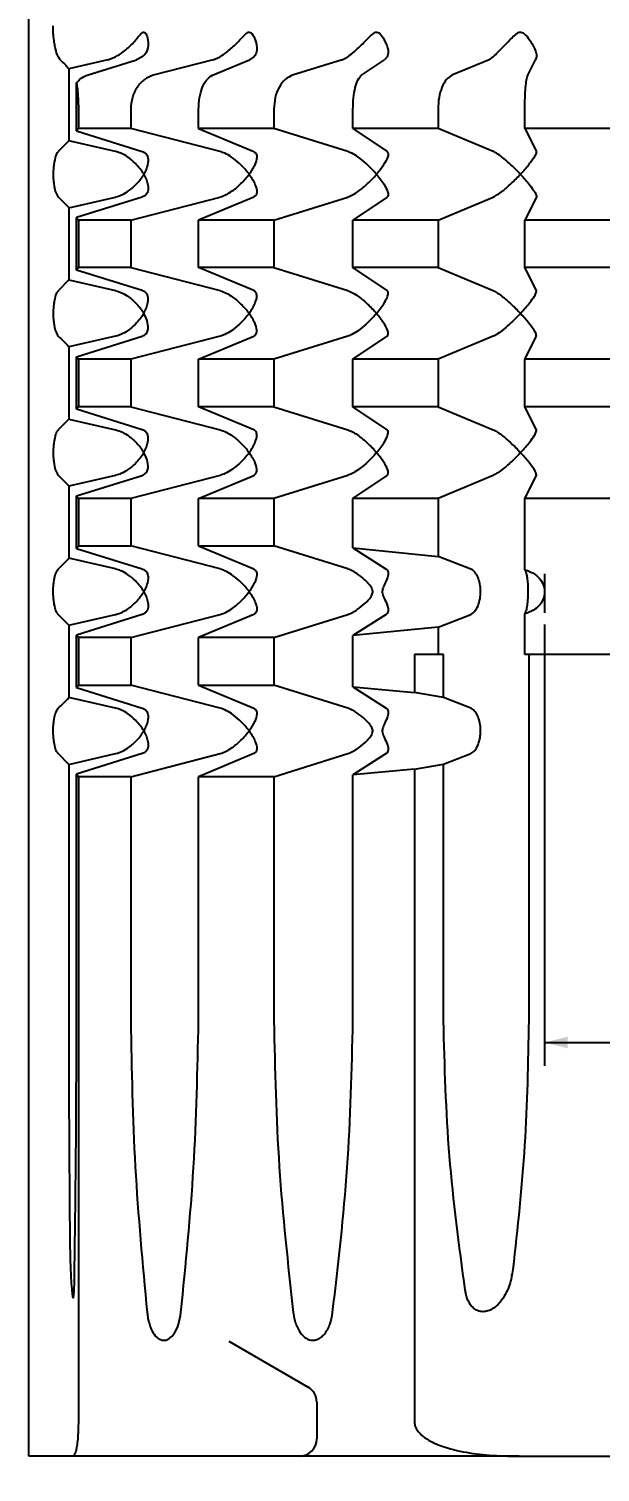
# Model space of a CAD drawing. Header units: millimetres. Extents: x 8 to 832, y 8 to 585.
# Drawn here: x 510.7 to 560, y 178.7 to 303.2 of the extents above; entities that cross this region are included whole.
import ezdxf

# ---------------------------------------------------------------- set-up
doc = ezdxf.new("R2010")
doc.units = ezdxf.units.MM
doc.layers.add('DIMENSIONS', color=2, linetype='Continuous')
doc.layers.add('OUTLINE', color=7, linetype='Continuous', lineweight=25)
doc.styles.add('SLDTEXTSTYLE0', font='TXT', dxfattribs={"width": 0.75})
doc.dimstyles.new('SLDDIMSTYLE2', dxfattribs={"dimtxt": 3.5, "dimasz": 2, "dimexe": 0, "dimexo": 0.0625, "dimgap": 0.875, "dimtad": 1, "dimrnd": 1e-09, "dimzin": 12, "dimdsep": 46, "dimtxsty": 'SLDTEXTSTYLE0', "dimsah": 1, "dimcen": 0.09, "dimadec": 0, "dimazin": 3, "dimtfac": 1, "dimtofl": 0, "dimtmove": 0, "dimatfit": 3, "dimfxl": 0, "dimfrac": 2, "dimtolj": 1, "dimtzin": 12, "dimarcsym": 0})

# ---------------------------------------------------------------- blocks, each defined once
blk = doc.blocks.new('_D_111')
at = {"layer": 'DIMENSIONS'}
for p, q in [((555.16, 251.85), (555.16, 213.8)), ((555.16, 215.8), (573.16, 215.8))]:
    blk.add_line(p, q, dxfattribs=at)
for points in [[(555.16, 215.8), (557.16, 215.3), (557.16, 216.3)], [(573.16, 215.8), (571.16, 216.3), (571.16, 215.3)]]:
    blk.add_solid(points, dxfattribs=at)
at = {"layer": 'DIMENSIONS', "insert": (561.58, 220.31), "char_height": 3.5, "attachment_point": 1, "style": 'SLDTEXTSTYLE0'}
blk.add_mtext('18', dxfattribs=at)

msp = doc.modelspace()

# ---------------------------------------------------------------- linework, layer by layer
at = {"layer": 'OUTLINE'}
for p, q in [((510.66248, 180.11771), (510.66248, 414.01687)), ((517.4826, 300.54306), (514.10543, 299.76907)), ((515.68388, 299.20449), (519.95955, 300.54306)), ((517.4826, 300.54306), (518.14488, 300.79195)), ((520.44463, 300.79195), (519.95955, 300.54306)), ((526.56867, 300.54306), (521.39914, 299.20449)), ((526.50537, 299.20449), (529.70031, 300.54306)), ((526.56867, 300.54306), (527.15516, 300.79195)), ((530.06279, 300.79195), (529.70031, 300.54306)), ((537.69111, 300.54306), (533.41544, 299.20449)), ((537.69111, 300.54306), (538.1762, 300.79195)), ((539.36599, 299.20449), (541.34058, 300.54306)), ((541.5646, 300.79195), (541.34058, 300.54306)), ((550.36382, 300.54306), (547.16888, 299.20449)), ((550.36382, 300.54306), (550.7263, 300.79195)), ((553.70369, 299.20449), (554.37161, 300.54306)), ((554.44739, 300.79195), (554.37161, 300.54306)), ((514.10543, 299.76907), (514.10543, 293.55573)), ((514.77583, 294.40502), (514.77583, 298.5385)), ((514.9357, 296.27004), (514.9357, 294.6254)), ((519.45178, 296.27004), (519.45178, 294.6254)), ((525.30183, 294.6254), (525.30183, 296.27004)), ((531.8048, 296.27004), (531.8048, 294.6254)), ((538.62217, 294.6254), (538.62217, 296.27004)), ((545.96534, 296.27004), (545.96534, 294.6254)), ((553.45208, 294.6254), (553.45208, 296.27004)), ((514.9357, 294.6254), (514.77583, 294.40502)), ((514.77583, 294.40502), (520.44463, 292.63012)), ((519.45178, 294.6254), (514.9357, 294.6254)), ((527.15516, 292.63012), (519.45178, 294.6254)), ((531.8048, 294.6254), (525.30183, 294.6254)), ((525.30183, 294.6254), (530.06279, 292.63012)), ((538.1762, 292.63012), (531.8048, 294.6254)), ((545.96534, 294.6254), (538.62217, 294.6254)), ((538.62217, 294.6254), (541.5646, 292.63012)), ((550.7263, 292.63012), (545.96534, 294.6254)), ((561.31454, 294.6254), (553.45208, 294.6254)), ((553.45208, 294.6254), (554.44739, 292.63012)), ((514.10543, 293.55573), (513.19396, 292.62401)), ((518.14488, 292.63012), (514.10543, 293.55573)), ((518.17168, 292.62401), (518.14488, 292.63012)), ((520.44463, 292.63012), (520.46405, 292.62401)), ((527.17895, 292.62401), (527.15516, 292.63012)), ((530.06279, 292.63012), (530.07723, 292.62401)), ((538.19593, 292.62401), (538.1762, 292.63012)), ((541.5646, 292.63012), (541.57343, 292.62401)), ((550.74111, 292.62401), (550.7263, 292.63012)), ((554.44739, 292.63012), (554.45024, 292.62401)), ((514.10543, 287.7797), (518.14488, 288.70531)), ((514.10543, 287.7797), (514.10543, 281.55573)), ((520.44463, 288.70531), (514.77583, 286.93041)), ((518.14488, 288.70531), (518.17168, 288.71142)), ((519.45178, 286.71003), (527.15516, 288.70531)), ((520.46405, 288.71142), (520.44463, 288.70531)), ((530.06279, 288.70531), (525.30183, 286.71003)), ((527.15516, 288.70531), (527.17895, 288.71142)), ((530.07723, 288.71142), (530.06279, 288.70531)), ((531.8048, 286.71003), (538.1762, 288.70531)), ((538.1762, 288.70531), (538.19593, 288.71142)), ((541.5646, 288.70531), (538.62217, 286.71003)), ((541.57343, 288.71142), (541.5646, 288.70531)), ((545.96534, 286.71003), (550.7263, 288.70531)), ((550.7263, 288.70531), (550.74111, 288.71142)), ((554.44739, 288.70531), (553.45208, 286.71003)), ((554.45024, 288.71142), (554.44739, 288.70531)), ((514.77583, 286.93041), (514.9357, 286.71003)), ((514.77583, 282.40502), (514.77583, 286.93041)), ((514.9357, 286.71003), (514.9357, 282.6254)), ((519.45178, 286.71003), (514.9357, 286.71003)), ((519.45178, 286.71003), (519.45178, 282.6254)), ((525.30183, 282.6254), (525.30183, 286.71003)), ((531.8048, 286.71003), (525.30183, 286.71003)), ((531.8048, 286.71003), (531.8048, 282.6254)), ((545.96534, 286.71003), (538.62217, 286.71003)), ((538.62217, 282.6254), (538.62217, 286.71003)), ((545.96534, 286.71003), (545.96534, 282.6254)), ((553.45208, 282.6254), (553.45208, 286.71003)), ((561.31454, 286.71003), (553.45208, 286.71003)), ((514.9357, 282.6254), (514.77583, 282.40502)), ((519.45178, 282.6254), (514.9357, 282.6254)), ((519.45178, 282.6254), (527.15516, 280.63012)), ((530.06279, 280.63012), (525.30183, 282.6254)), ((531.8048, 282.6254), (525.30183, 282.6254)), ((531.8048, 282.6254), (538.1762, 280.63012)), ((545.96534, 282.6254), (538.62217, 282.6254)), ((541.5646, 280.63012), (538.62217, 282.6254)), ((545.96534, 282.6254), (550.7263, 280.63012)), ((554.44739, 280.63012), (553.45208, 282.6254)), ((561.31454, 282.6254), (553.45208, 282.6254)), ((514.10543, 281.55573), (513.19396, 280.62401)), ((514.10543, 281.55573), (518.14488, 280.63012)), ((520.44463, 280.63012), (514.77583, 282.40502)), ((518.14488, 280.63012), (518.17168, 280.62401)), ((520.46405, 280.62401), (520.44463, 280.63012)), ((527.15516, 280.63012), (527.17895, 280.62401)), ((530.07723, 280.62401), (530.06279, 280.63012)), ((538.1762, 280.63012), (538.19593, 280.62401)), ((541.57343, 280.62401), (541.5646, 280.63012)), ((550.7263, 280.63012), (550.74111, 280.62401)), ((554.45024, 280.62401), (554.44739, 280.63012)), ((518.14488, 276.70531), (514.10543, 275.7797)), ((514.77583, 274.9304), (520.44463, 276.70531)), ((518.17168, 276.71142), (518.14488, 276.70531)), ((527.15516, 276.70531), (519.45178, 274.71002)), ((520.44463, 276.70531), (520.46405, 276.71142)), ((525.30183, 274.71002), (530.06279, 276.70531)), ((527.17895, 276.71142), (527.15516, 276.70531)), ((530.06279, 276.70531), (530.07723, 276.71142)), ((538.1762, 276.70531), (531.8048, 274.71002)), ((538.19593, 276.71142), (538.1762, 276.70531)), ((538.62217, 274.71002), (541.5646, 276.70531)), ((541.5646, 276.70531), (541.57343, 276.71142)), ((550.7263, 276.70531), (545.96534, 274.71002)), ((550.74111, 276.71142), (550.7263, 276.70531)), ((553.45208, 274.71002), (554.44739, 276.70531)), ((554.44739, 276.70531), (554.45024, 276.71142)), ((514.10543, 275.7797), (514.10543, 269.55573)), ((514.77583, 274.9304), (514.9357, 274.71002)), ((514.77583, 270.40503), (514.77583, 274.9304)), ((519.45178, 274.71002), (514.9357, 274.71002)), ((514.9357, 274.71002), (514.9357, 270.62541)), ((519.45178, 274.71002), (519.45178, 270.62541)), ((525.30183, 270.62541), (525.30183, 274.71002)), ((531.8048, 274.71002), (525.30183, 274.71002)), ((531.8048, 274.71002), (531.8048, 270.62541)), ((545.96534, 274.71002), (538.62217, 274.71002)), ((538.62217, 270.62541), (538.62217, 274.71002)), ((545.96534, 274.71002), (545.96534, 270.62541)), ((553.45208, 270.62541), (553.45208, 274.71002)), ((561.40175, 274.71002), (553.45208, 274.71002)), ((514.9357, 270.62541), (514.77583, 270.40503)), ((520.44463, 268.63012), (514.77583, 270.40503)), ((519.45178, 270.62541), (514.9357, 270.62541)), ((519.45178, 270.62541), (527.15516, 268.63012)), ((531.8048, 270.62541), (525.30183, 270.62541)), ((530.06279, 268.63012), (525.30183, 270.62541)), ((531.8048, 270.62541), (538.1762, 268.63012)), ((541.5646, 268.63012), (538.62217, 270.62541)), ((545.96534, 270.62541), (538.62217, 270.62541)), ((545.96534, 270.62541), (550.7263, 268.63012)), ((561.60023, 270.62541), (553.45208, 270.62541)), ((554.44739, 268.63012), (553.45208, 270.62541)), ((514.10543, 269.55573), (513.19396, 268.62401)), ((514.10543, 269.55573), (518.14488, 268.63012)), ((518.14488, 268.63012), (518.17168, 268.62401)), ((520.46405, 268.62401), (520.44463, 268.63012)), ((527.15516, 268.63012), (527.17895, 268.62401)), ((530.07723, 268.62401), (530.06279, 268.63012)), ((538.1762, 268.63012), (538.19593, 268.62401)), ((541.57343, 268.62401), (541.5646, 268.63012)), ((550.7263, 268.63012), (550.74111, 268.62401)), ((554.45024, 268.62401), (554.44739, 268.63012)), ((518.14488, 264.70531), (514.10543, 263.7797)), ((514.77583, 262.93041), (520.44463, 264.70531)), ((518.17168, 264.71142), (518.14488, 264.70531)), ((527.15516, 264.70531), (519.45178, 262.71002)), ((520.44463, 264.70531), (520.46405, 264.71142)), ((525.30183, 262.71002), (530.06279, 264.70531)), ((527.17895, 264.71142), (527.15516, 264.70531)), ((530.06279, 264.70531), (530.07723, 264.71142)), ((538.1762, 264.70531), (531.8048, 262.71002)), ((538.19593, 264.71142), (538.1762, 264.70531)), ((538.62217, 262.71002), (541.5646, 264.70531)), ((541.5646, 264.70531), (541.57343, 264.71142)), ((550.7263, 264.70531), (545.96534, 262.71002)), ((550.74111, 264.71142), (550.7263, 264.70531)), ((553.45208, 262.71002), (554.44739, 264.70531)), ((554.44739, 264.70531), (554.45024, 264.71142)), ((514.10543, 263.7797), (514.10543, 257.55573)), ((514.77583, 262.93041), (514.9357, 262.71002)), ((514.77583, 258.40502), (514.77583, 262.93041)), ((519.45178, 262.71002), (514.9357, 262.71002)), ((514.9357, 262.71002), (514.9357, 258.6254)), ((519.45178, 262.71002), (519.45178, 258.6254)), ((531.8048, 262.71002), (525.30183, 262.71002)), ((525.30183, 258.6254), (525.30183, 262.71002)), ((531.8048, 262.71002), (531.8048, 258.6254)), ((545.96534, 262.71002), (538.62217, 262.71002)), ((538.62217, 258.45461), (538.62217, 262.71002)), ((545.96534, 262.71002), (545.96534, 257.71789)), ((553.45208, 256.57077), (553.45208, 262.71002)), ((562.27014, 262.71002), (553.45208, 262.71002)), ((514.77583, 258.40502), (514.9357, 258.6254)), ((514.77583, 258.40502), (520.44463, 256.63012)), ((514.9357, 258.6254), (519.45178, 258.6254)), ((527.15516, 256.63012), (519.45178, 258.6254)), ((525.30183, 258.6254), (531.8048, 258.6254)), ((525.30183, 258.6254), (530.06279, 256.63012)), ((538.1762, 256.63012), (531.8048, 258.6254)), ((538.62217, 258.45461), (541.48585, 256.62401)), ((538.62217, 258.45461), (545.96534, 257.71789)), ((548.78345, 256.62401), (545.96534, 257.71789)), ((518.14488, 256.63012), (514.10543, 257.55573)), ((518.17168, 256.62401), (518.14488, 256.63012)), ((520.44463, 256.63012), (520.46405, 256.62401)), ((527.17895, 256.62401), (527.15516, 256.63012)), ((530.06279, 256.63012), (530.07723, 256.62401)), ((538.19593, 256.62401), (538.1762, 256.63012)), ((541.48585, 256.62401), (541.5646, 256.55674)), ((555.16249, 256.20773), (555.16249, 252.85087)), ((514.10543, 251.7797), (513.19396, 252.71142)), ((514.10543, 251.7797), (518.14488, 252.70531)), ((520.44463, 252.70531), (514.77583, 250.9304)), ((518.14488, 252.70531), (518.17168, 252.71142)), ((519.45178, 250.71002), (527.15516, 252.70531)), ((520.46405, 252.71142), (520.44463, 252.70531)), ((530.06279, 252.70531), (525.30183, 250.71002)), ((527.15516, 252.70531), (527.17895, 252.71142)), ((530.07723, 252.71142), (530.06279, 252.70531)), ((531.8048, 250.71002), (538.1762, 252.70531)), ((538.1762, 252.70531), (538.19593, 252.71142)), ((541.48585, 252.71142), (538.62217, 250.88082)), ((541.5646, 252.77869), (541.48585, 252.71142)), ((545.96534, 251.61754), (548.78345, 252.71142)), ((553.45208, 249.26772), (553.45208, 252.76466)), ((514.10543, 251.7797), (514.10543, 245.55573)), ((545.96534, 251.61754), (538.62217, 250.88082)), ((545.96534, 251.61754), (545.96534, 249.26772)), ((514.9357, 250.71002), (514.77583, 250.9304)), ((514.77583, 246.40503), (514.77583, 250.9304)), ((519.45178, 250.71002), (514.9357, 250.71002)), ((514.9357, 250.71002), (514.9357, 246.62541)), ((519.45178, 250.71002), (519.45178, 246.62541)), ((531.8048, 250.71002), (525.30183, 250.71002)), ((525.30183, 246.62541), (525.30183, 250.71002)), ((531.8048, 250.71002), (531.8048, 246.62541)), ((538.62217, 246.45461), (538.62217, 250.88082)), ((545.96534, 249.26772), (543.92249, 249.26772)), ((543.92249, 249.26772), (543.92249, 245.96961)), ((546.43704, 249.26772), (545.96534, 249.26772)), ((546.43704, 245.53708), (546.43704, 249.26772)), ((592.87289, 249.26772), (553.45208, 249.26772)), ((553.79363, 249.26772), (553.79363, 217.66767)), ((514.77583, 246.40503), (514.9357, 246.62541)), ((514.9357, 246.62541), (519.45178, 246.62541)), ((527.15516, 244.63012), (519.45178, 246.62541)), ((525.30183, 246.62541), (531.8048, 246.62541)), ((525.30183, 246.62541), (530.06279, 244.63012)), ((538.1762, 244.63012), (531.8048, 246.62541)), ((538.62217, 246.45461), (543.92249, 245.96961)), ((538.62217, 246.45461), (541.48585, 244.62401)), ((518.14488, 244.63012), (514.10543, 245.55573)), ((514.77583, 246.40503), (520.44463, 244.63012)), ((546.43704, 245.53708), (543.92249, 245.96961)), ((548.78345, 244.62401), (546.43704, 245.53708)), ((518.17168, 244.62401), (518.14488, 244.63012)), ((520.44463, 244.63012), (520.46405, 244.62401)), ((527.17895, 244.62401), (527.15516, 244.63012)), ((530.06279, 244.63012), (530.07723, 244.62401)), ((538.19593, 244.62401), (538.1762, 244.63012)), ((541.48585, 244.62401), (541.5646, 244.55674)), ((514.10543, 239.7797), (513.19396, 240.71142)), ((514.10543, 239.7797), (518.14488, 240.70531)), ((520.44463, 240.70531), (514.77583, 238.9304)), ((518.14488, 240.70531), (518.17168, 240.71142)), ((519.45178, 238.71002), (527.15516, 240.70531)), ((520.46405, 240.71142), (520.44463, 240.70531)), ((530.06279, 240.70531), (525.30183, 238.71002)), ((527.15516, 240.70531), (527.17895, 240.71142)), ((530.07723, 240.71142), (530.06279, 240.70531)), ((531.8048, 238.71002), (538.1762, 240.70531)), ((538.1762, 240.70531), (538.19593, 240.71142)), ((541.48585, 240.71142), (538.62217, 238.88082)), ((541.5646, 240.77869), (541.48585, 240.71142)), ((546.43704, 239.79834), (548.78345, 240.71142)), ((514.10543, 239.7797), (514.10543, 217.66767)), ((543.92249, 239.36582), (538.62217, 238.88082)), ((543.92249, 239.36582), (546.43704, 239.79834)), ((543.92249, 239.36582), (543.92249, 183.11771)), ((546.43704, 217.66767), (546.43704, 239.79834)), ((514.77583, 217.66767), (514.77583, 238.9304)), ((514.9357, 238.71002), (514.77583, 238.9304)), ((514.9357, 238.71002), (514.9357, 183.11771)), ((519.45178, 238.71002), (514.9357, 238.71002)), ((519.45178, 238.71002), (519.45178, 217.66767)), ((525.30183, 217.66767), (525.30183, 238.71002)), ((531.8048, 238.71002), (525.30183, 238.71002)), ((531.8048, 238.71002), (531.8048, 217.66767)), ((538.62217, 217.66767), (538.62217, 238.88082)), ((552.32499, 195.67913), (552.34647, 195.78291)), ((527.91249, 190.03692), (534.74749, 186.09073)), ((527.91249, 190.03692), (534.74749, 186.09073)), ((535.49749, 184.79169), (535.49749, 181.61771)), ((535.49749, 184.79169), (535.49749, 181.61771)), ((514.45881, 180.11771), (510.66248, 180.11771)), ((552.96403, 180.11771), (514.45881, 180.11771)), ((552.96403, 180.11771), (593.36094, 180.11771))]:
    msp.add_line(p, q, dxfattribs=at)
for centre, start, end in [((533.99749, 184.79169), 0, 60), ((533.99749, 184.79169), 0, 60), ((533.99749, 181.61771), 270, 0), ((533.99749, 181.61771), 270, 0)]:
    msp.add_arc(centre, 1.5, start, end, dxfattribs=at)
for points, knots in [([(513.36994, 300.54306), (513.30088, 300.63362), (513.16164, 300.81621), (512.99606, 301.32622), (512.87295, 301.91813), (512.8067, 302.3727), (512.76591, 302.86369), (512.75054, 303.19866), (512.74925, 303.41378), (512.74886, 303.4775)], [0, 0, 0, 0, 0.295889924, 0.596584577, 0.725257495, 0.864863542, 0.920308118, 0.97639563, 1, 1, 1, 1]), ([(518.14488, 300.79195), (518.37011, 300.92894), (518.88819, 301.24405), (519.62705, 301.92534), (520.10597, 302.51654), (520.39143, 302.83448), (520.50032, 302.91958), (520.58762, 302.93941), (520.67336, 302.90328), (520.83124, 302.69467), (520.9863, 302.12433), (520.95776, 301.44187), (520.68314, 300.98185), (520.48607, 300.82494), (520.44463, 300.79195)], [0, 0, 0, 0, 0.116475441, 0.267926768, 0.424164217, 0.459236889, 0.484475379, 0.502441774, 0.5204169, 0.551638815, 0.66751843, 0.852418786, 0.968970019, 1, 1, 1, 1]), ([(527.15516, 300.79195), (527.36058, 300.92893), (527.8331, 301.24403), (528.58392, 301.92529), (529.10661, 302.5165), (529.44163, 302.83445), (529.57358, 302.91957), (529.68272, 302.93941), (529.7934, 302.90329), (530.00755, 302.69472), (530.26524, 302.12442), (530.3854, 301.44195), (530.23749, 300.98189), (530.09314, 300.82495), (530.06279, 300.79195)], [0, 0, 0, 0, 0.1164699106, 0.267919282, 0.4241535807, 0.4592297984, 0.4844721893, 0.5024386845, 0.5204142947, 0.5516326307, 0.6674934751, 0.8524033817, 0.9689579554, 1, 1, 1, 1]), ([(538.1762, 300.79195), (538.35281, 300.92891), (538.75911, 301.24399), (539.48905, 301.92522), (540.03266, 302.51641), (540.40259, 302.8344), (540.55184, 302.91955), (540.67808, 302.93942), (540.80884, 302.90331), (541.06988, 302.69482), (541.41892, 302.12456), (541.68256, 301.44211), (541.66785, 300.98195), (541.58255, 300.82498), (541.5646, 300.79195)], [0, 0, 0, 0, 0.1164596924, 0.2679042801, 0.4241342353, 0.4592168671, 0.4844650027, 0.5024321522, 0.5204086319, 0.5516213285, 0.6674473592, 0.8523750139, 0.968933848, 1, 1, 1, 1]), ([(550.7263, 300.79195), (550.86639, 300.92889), (551.18869, 301.24392), (551.86579, 301.92508), (552.40657, 302.51624), (552.79523, 302.8343), (552.95528, 302.91951), (553.09311, 302.93942), (553.23824, 302.90336), (553.53468, 302.695), (553.95981, 302.12486), (554.3554, 301.4424), (554.47464, 300.98208), (554.45213, 300.82503), (554.44739, 300.79195)], [0, 0, 0, 0, 0.116438701, 0.267874717, 0.424095832, 0.459191317, 0.484451418, 0.502420033, 0.520398269, 0.55159858, 0.667357508, 0.852318247, 0.968886674, 1, 1, 1, 1]), ([(513.36994, 300.54306), (513.52771, 300.3899), (513.77304, 300.15173), (514.018, 299.86973), (514.10543, 299.76907)], [0, 0, 0, 0, 0.64308949, 1, 1, 1, 1]), ([(514.77583, 298.5385), (514.82711, 298.60003), (515.05459, 298.87298), (515.37074, 299.09535), (515.63731, 299.18825), (515.68388, 299.20449)], [0, 0, 0, 0, 0.193675522, 0.859119033, 1, 1, 1, 1]), ([(521.39914, 299.20449), (521.13285, 299.10137), (520.59992, 298.89502), (519.96929, 298.19511), (519.53537, 297.29551), (519.47968, 296.61236), (519.45178, 296.27004)], [0, 0, 0, 0, 0.250579192, 0.501478775, 0.750192978, 1, 1, 1, 1]), ([(525.30183, 296.27004), (525.31829, 296.60452), (525.3512, 297.27346), (525.6085, 298.15904), (525.99461, 298.87802), (526.33056, 299.09275), (526.50537, 299.20449)], [0, 0, 0, 0, 0.244134566, 0.488271189, 0.733727055, 1, 1, 1, 1]), ([(533.41544, 299.20449), (533.19519, 299.10137), (532.75441, 298.89502), (532.23283, 298.19511), (531.87393, 297.29551), (531.82787, 296.61236), (531.8048, 296.27004)], [0, 0, 0, 0, 0.2505788057, 0.5014785799, 0.7501931851, 1, 1, 1, 1]), ([(538.62217, 296.27004), (538.63234, 296.60452), (538.65268, 297.27346), (538.8117, 298.15904), (539.05033, 298.87802), (539.25796, 299.09275), (539.36599, 299.20449)], [0, 0, 0, 0, 0.24413427, 0.488270959, 0.733725415, 1, 1, 1, 1]), ([(547.16888, 299.20449), (547.0043, 299.10138), (546.67493, 298.89502), (546.28518, 298.1951), (546.017, 297.29551), (545.98259, 296.61236), (545.96534, 296.27004)], [0, 0, 0, 0, 0.2505792, 0.50147841, 0.750193358, 1, 1, 1, 1]), ([(553.45208, 296.27004), (553.45552, 296.60452), (553.4624, 297.27346), (553.51619, 298.15904), (553.59691, 298.87802), (553.66714, 299.09275), (553.70369, 299.20449)], [0, 0, 0, 0, 0.244134303, 0.488271377, 0.733727332, 1, 1, 1, 1]), ([(514.77583, 298.5385), (514.80085, 298.3822), (514.85473, 298.04565), (514.91052, 297.35767), (514.93355, 296.69803), (514.93515, 296.37879), (514.9357, 296.27004)], [0, 0, 0, 0, 0.31937066, 0.687705668, 0.893626218, 1, 1, 1, 1]), ([(513.19396, 292.62401), (513.13492, 292.5565), (513.01728, 292.42196), (512.88197, 291.93427), (512.80362, 291.41451), (512.77651, 291.09234), (512.76558, 290.86419), (512.76314, 290.63428), (512.76781, 290.40979), (512.78393, 290.12627), (512.8394, 289.62197), (512.97886, 289.01829), (513.1096, 288.83177), (513.19396, 288.71142)], [0, 0, 0, 0, 0.183308987, 0.36528108, 0.434605563, 0.459877777, 0.4853738, 0.503224336, 0.52107561, 0.546492596, 0.592904267, 0.737322529, 1, 1, 1, 1]), ([(520.57638, 290.66771), (520.57515, 290.66984), (520.39274, 290.98468), (519.98644, 291.5188), (519.26846, 292.12668), (518.66657, 292.47826), (518.31762, 292.58103), (518.17168, 292.62401)], [0, 0, 0, 0, 0.00266105, 0.394340787, 0.660259107, 0.857903088, 1, 1, 1, 1]), ([(520.46405, 292.62401), (520.58082, 292.56484), (520.8136, 292.44688), (520.97976, 292.0473), (520.95675, 291.57547), (520.7928, 291.08056), (520.65661, 290.80655), (520.57761, 290.66984), (520.57638, 290.66771)], [0, 0, 0, 0, 0.183050541, 0.3649117836, 0.6575049407, 0.8289161304, 0.9973412235, 1, 1, 1, 1]), ([(529.669, 290.66771), (529.66744, 290.66984), (529.43683, 290.98463), (528.96564, 291.51882), (528.21643, 292.12667), (527.62744, 292.47826), (527.31121, 292.58103), (527.17895, 292.62401)], [0, 0, 0, 0, 0.0026614568, 0.3943399695, 0.660259692, 0.8579034522, 1, 1, 1, 1]), ([(530.07723, 292.62401), (530.15796, 292.56484), (530.31891, 292.44688), (530.35304, 292.0473), (530.21361, 291.57547), (529.95251, 291.08056), (529.77048, 290.80655), (529.67055, 290.66984), (529.669, 290.66771)], [0, 0, 0, 0, 0.183050458, 0.364911423, 0.657504663, 0.828916042, 0.997341218, 1, 1, 1, 1]), ([(540.66249, 290.66771), (540.66068, 290.66984), (540.392, 290.98458), (539.87643, 291.51884), (539.12876, 292.12667), (538.57841, 292.47826), (538.30872, 292.58103), (538.19593, 292.62401)], [0, 0, 0, 0, 0.002661912, 0.394340422, 0.660258977, 0.857902734, 1, 1, 1, 1]), ([(541.57343, 292.62401), (541.61461, 292.56484), (541.69669, 292.44688), (541.59729, 292.0473), (541.34755, 291.57548), (541.0007, 291.08054), (540.78078, 290.80658), (540.6643, 290.66984), (540.66249, 290.66771)], [0, 0, 0, 0, 0.183050448, 0.364911441, 0.657505355, 0.828916197, 0.997341799, 1, 1, 1, 1]), ([(553.07638, 290.66771), (553.07439, 290.66984), (552.77951, 290.98464), (552.24195, 291.51882), (551.52853, 292.12668), (551.04087, 292.47826), (550.82951, 292.58103), (550.74111, 292.62401)], [0, 0, 0, 0, 0.002661405, 0.394339996, 0.660258142, 0.857901744, 1, 1, 1, 1]), ([(554.45024, 292.62401), (554.45005, 292.56484), (554.44969, 292.44688), (554.22109, 292.0473), (553.87197, 291.57547), (553.45448, 291.08056), (553.20639, 290.80655), (553.07837, 290.66984), (553.07638, 290.66771)], [0, 0, 0, 0, 0.183051196, 0.364912272, 0.65750504, 0.828915637, 0.997341096, 1, 1, 1, 1]), ([(518.17168, 288.71142), (518.3609, 288.77058), (518.73811, 288.88853), (519.37707, 289.28825), (520.04029, 289.8815), (520.41695, 290.3926), (520.57515, 290.66559), (520.57638, 290.66771)], [0, 0, 0, 0, 0.1832175, 0.365245223, 0.658104843, 0.997339878, 1, 1, 1, 1]), ([(520.57638, 290.66771), (520.57761, 290.66559), (520.75952, 290.35087), (520.972, 289.81659), (520.96459, 289.20876), (520.77976, 288.85717), (520.55716, 288.7544), (520.46405, 288.71142)], [0, 0, 0, 0, 0.002661345, 0.394340171, 0.66025921, 0.857902046, 1, 1, 1, 1]), ([(527.17895, 288.71142), (527.35129, 288.77058), (527.69485, 288.88852), (528.32668, 289.28825), (529.02661, 289.88147), (529.46743, 290.39264), (529.66744, 290.66559), (529.669, 290.66771)], [0, 0, 0, 0, 0.183217172, 0.365244076, 0.658105615, 0.997339472, 1, 1, 1, 1]), ([(529.669, 290.66771), (529.67055, 290.66559), (529.90064, 290.35088), (530.21167, 289.81659), (530.36087, 289.20876), (530.29918, 288.85717), (530.14268, 288.7544), (530.07723, 288.71142)], [0, 0, 0, 0, 0.00266135, 0.394340078, 0.660258714, 0.857901843, 1, 1, 1, 1]), ([(538.19593, 288.71142), (538.34386, 288.77058), (538.63875, 288.88852), (539.23584, 289.28825), (539.94186, 289.88146), (540.42765, 290.39269), (540.66068, 290.66559), (540.66249, 290.66771)], [0, 0, 0, 0, 0.1832174622, 0.3652443698, 0.6581049224, 0.9973390174, 1, 1, 1, 1]), ([(540.66249, 290.66771), (540.6643, 290.66559), (540.93251, 290.35081), (541.32849, 289.81661), (541.62778, 289.20876), (541.69194, 288.85717), (541.60838, 288.7544), (541.57343, 288.71142)], [0, 0, 0, 0, 0.0026607683, 0.3943399667, 0.6602581615, 0.8579012039, 1, 1, 1, 1]), ([(550.74111, 288.71142), (550.85816, 288.77058), (551.0915, 288.88852), (551.62776, 289.28825), (552.30897, 289.88148), (552.81864, 290.39264), (553.07439, 290.66559), (553.07638, 290.66771)], [0, 0, 0, 0, 0.183218387, 0.365245211, 0.658105472, 0.997339523, 1, 1, 1, 1]), ([(553.07638, 290.66771), (553.07837, 290.66559), (553.37316, 290.35089), (553.83656, 289.81658), (554.27293, 289.20876), (554.4601, 288.85717), (554.45314, 288.7544), (554.45024, 288.71142)], [0, 0, 0, 0, 0.002661473, 0.394339895, 0.660258386, 0.857900919, 1, 1, 1, 1]), ([(513.19396, 288.71142), (513.49559, 288.4256), (513.79965, 288.13748), (514.10301, 287.78254), (514.10543, 287.7797)], [0, 0, 0, 0, 0.992017782, 1, 1, 1, 1]), ([(513.19396, 280.62401), (513.13492, 280.5565), (513.01728, 280.42196), (512.88197, 279.93427), (512.80362, 279.41451), (512.77651, 279.09233), (512.76558, 278.86418), (512.76314, 278.63428), (512.76781, 278.40979), (512.78393, 278.12627), (512.8394, 277.62198), (512.97886, 277.01828), (513.1096, 276.83177), (513.19396, 276.71142)], [0, 0, 0, 0, 0.183309055, 0.365281117, 0.434605608, 0.459877948, 0.485373825, 0.50322453, 0.521075479, 0.546492612, 0.592904179, 0.737322525, 1, 1, 1, 1]), ([(518.17168, 280.62401), (518.36091, 280.56484), (518.73814, 280.44688), (519.37691, 280.04731), (519.90455, 279.57547), (520.31475, 279.08056), (520.4959, 278.80655), (520.57515, 278.66984), (520.57638, 278.66772)], [0, 0, 0, 0, 0.183050406, 0.36491212, 0.657505005, 0.828915937, 0.997342699, 1, 1, 1, 1]), ([(520.57638, 278.66772), (520.57761, 278.66984), (520.75955, 278.98451), (520.97199, 279.51886), (520.96459, 280.12666), (520.77976, 280.47827), (520.55716, 280.58103), (520.46405, 280.62401)], [0, 0, 0, 0, 0.0026609505, 0.3943401581, 0.6602588454, 0.8579022178, 1, 1, 1, 1]), ([(527.17895, 280.62401), (527.3513, 280.56484), (527.69489, 280.44688), (528.32652, 280.0473), (528.8833, 279.57547), (529.34811, 279.08056), (529.56725, 278.80653), (529.66744, 278.66984), (529.669, 278.66772)], [0, 0, 0, 0, 0.1830500781, 0.3649109744, 0.6575057775, 0.8289152167, 0.9973422923, 1, 1, 1, 1]), ([(529.669, 278.66772), (529.67055, 278.66984), (529.90068, 278.98451), (530.21166, 279.51886), (530.36087, 280.12667), (530.29918, 280.47827), (530.14268, 280.58103), (530.07723, 280.62401)], [0, 0, 0, 0, 0.002660955, 0.394340065, 0.66025835, 0.857902014, 1, 1, 1, 1]), ([(538.19593, 280.62401), (538.34387, 280.56484), (538.63879, 280.44688), (539.23568, 280.0473), (539.79727, 279.57546), (540.29637, 279.08058), (540.54394, 278.80651), (540.66068, 278.66984), (540.66249, 278.66772)], [0, 0, 0, 0, 0.183050361, 0.364911253, 0.657505059, 0.828915306, 0.997341839, 1, 1, 1, 1]), ([(540.66249, 278.66772), (540.6643, 278.66984), (540.93255, 278.98458), (541.32848, 279.51884), (541.62779, 280.12667), (541.69194, 280.47827), (541.60838, 280.58103), (541.57343, 280.62401)], [0, 0, 0, 0, 0.002660373, 0.394339953, 0.660257797, 0.857901375, 1, 1, 1, 1]), ([(550.74111, 280.62401), (550.85817, 280.56484), (551.09153, 280.44688), (551.62761, 280.0473), (552.16947, 279.57547), (552.68102, 279.08057), (552.94627, 278.80653), (553.07439, 278.66984), (553.07638, 278.66772)], [0, 0, 0, 0, 0.1830512709, 0.3649120656, 0.6575055594, 0.8289162017, 0.9973423442, 1, 1, 1, 1]), ([(553.07638, 278.66772), (553.07837, 278.66984), (553.3732, 278.98449), (553.83655, 279.51886), (554.27294, 280.12666), (554.46009, 280.47827), (554.45314, 280.58103), (554.45024, 280.62401)], [0, 0, 0, 0, 0.002661078, 0.394339882, 0.660258022, 0.85790109, 1, 1, 1, 1]), ([(520.57638, 278.66772), (520.57515, 278.66559), (520.39274, 278.35075), (519.98644, 277.81663), (519.26846, 277.20875), (518.66657, 276.85717), (518.31762, 276.7544), (518.17168, 276.71142)], [0, 0, 0, 0, 0.00266105, 0.394341159, 0.660259121, 0.857903094, 1, 1, 1, 1]), ([(520.46405, 276.71142), (520.58082, 276.77058), (520.81359, 276.88853), (520.97977, 277.28825), (520.95072, 277.88148), (520.73534, 278.39263), (520.57761, 278.66559), (520.57638, 278.66772)], [0, 0, 0, 0, 0.183217854, 0.36524514, 0.658105089, 0.997338796, 1, 1, 1, 1]), ([(529.669, 278.66772), (529.66744, 278.66559), (529.43683, 278.3508), (528.96564, 277.81661), (528.21643, 277.20876), (527.62744, 276.85717), (527.31121, 276.7544), (527.17895, 276.71142)], [0, 0, 0, 0, 0.0026614567, 0.3943403414, 0.6602597066, 0.8579034583, 1, 1, 1, 1]), ([(530.07723, 276.71142), (530.15796, 276.77058), (530.31891, 276.88853), (530.35302, 277.28825), (530.17763, 277.88148), (529.87005, 278.39263), (529.67055, 278.66559), (529.669, 278.66772)], [0, 0, 0, 0, 0.1832177868, 0.3652448115, 0.6581048692, 0.9973387897, 1, 1, 1, 1]), ([(540.66249, 278.66772), (540.66068, 278.66559), (540.392, 278.35085), (539.87643, 277.81659), (539.12876, 277.20876), (538.57841, 276.85717), (538.30872, 276.7544), (538.19593, 276.71142)], [0, 0, 0, 0, 0.002661912, 0.394340793, 0.660258992, 0.85790274, 1, 1, 1, 1]), ([(541.57343, 276.71142), (541.61461, 276.77058), (541.69671, 276.88853), (541.59723, 277.28825), (541.28321, 277.8815), (540.89685, 278.39258), (540.6643, 278.66559), (540.66249, 278.66772)], [0, 0, 0, 0, 0.183217755, 0.365244786, 0.658105482, 0.997339372, 1, 1, 1, 1]), ([(553.07638, 278.66772), (553.07439, 278.66559), (552.77951, 278.35079), (552.24195, 277.81661), (551.52853, 277.20875), (551.04087, 276.85717), (550.82951, 276.7544), (550.74111, 276.71142)], [0, 0, 0, 0, 0.002661405, 0.394340368, 0.660258157, 0.85790175, 1, 1, 1, 1]), ([(554.45024, 276.71142), (554.45006, 276.77058), (554.44971, 276.88853), (554.221, 277.28825), (553.782, 277.88148), (553.33397, 278.39265), (553.07837, 278.66559), (553.07638, 278.66772)], [0, 0, 0, 0, 0.183218498, 0.365245606, 0.658105146, 0.997338669, 1, 1, 1, 1]), ([(513.19396, 276.71142), (513.49559, 276.42564), (513.79965, 276.13756), (514.10301, 275.78254), (514.10543, 275.7797)], [0, 0, 0, 0, 0.992017764, 1, 1, 1, 1]), ([(513.19396, 268.62401), (513.13492, 268.5565), (513.01728, 268.42196), (512.88197, 267.93427), (512.80362, 267.41451), (512.77651, 267.09234), (512.76558, 266.86419), (512.76314, 266.63428), (512.76781, 266.40979), (512.78393, 266.12626), (512.8394, 265.62198), (512.97886, 265.01829), (513.1096, 264.83177), (513.19396, 264.71142)], [0, 0, 0, 0, 0.183308986, 0.365281131, 0.434605431, 0.459877768, 0.485373642, 0.503224344, 0.521075618, 0.546492747, 0.592904308, 0.737322502, 1, 1, 1, 1]), ([(518.17168, 268.62401), (518.36091, 268.56484), (518.73814, 268.44688), (519.37691, 268.0473), (519.90456, 267.57548), (520.31474, 267.08054), (520.49593, 266.80659), (520.57515, 266.66984), (520.57638, 266.66771)], [0, 0, 0, 0, 0.183050394, 0.364912096, 0.657504256, 0.828915946, 0.99734191, 1, 1, 1, 1]), ([(520.57638, 266.66771), (520.57761, 266.66984), (520.7595, 266.9846), (520.97201, 267.51883), (520.96458, 268.12667), (520.77976, 268.47826), (520.55716, 268.58103), (520.46405, 268.62401)], [0, 0, 0, 0, 0.002661739, 0.394340849, 0.66025947, 0.857902253, 1, 1, 1, 1]), ([(527.17895, 268.62401), (527.3513, 268.56484), (527.69489, 268.44688), (528.32652, 268.0473), (528.88331, 267.57548), (529.3481, 267.08054), (529.56728, 266.80657), (529.66744, 266.66984), (529.669, 266.66771)], [0, 0, 0, 0, 0.183050066, 0.364910951, 0.657505028, 0.828915226, 0.997341504, 1, 1, 1, 1]), ([(529.669, 266.66771), (529.67055, 266.66984), (529.90061, 266.9846), (530.21168, 267.51883), (530.36087, 268.12667), (530.29918, 268.47826), (530.14268, 268.58103), (530.07723, 268.62401)], [0, 0, 0, 0, 0.002661744, 0.394340756, 0.660258974, 0.85790205, 1, 1, 1, 1]), ([(538.19593, 268.62401), (538.34387, 268.56484), (538.63879, 268.44688), (539.23568, 268.0473), (539.79728, 267.57547), (540.29635, 267.08056), (540.54398, 266.80654), (540.66068, 266.66984), (540.66249, 266.66771)], [0, 0, 0, 0, 0.183050349, 0.36491123, 0.65750431, 0.828915315, 0.99734105, 1, 1, 1, 1]), ([(540.66249, 266.66771), (540.6643, 266.66984), (540.93247, 266.98467), (541.32851, 267.51881), (541.62778, 268.12668), (541.69194, 268.47826), (541.60838, 268.58103), (541.57343, 268.62401)], [0, 0, 0, 0, 0.002661163, 0.394340644, 0.660258422, 0.857901411, 1, 1, 1, 1]), ([(550.74111, 268.62401), (550.85817, 268.56484), (551.09153, 268.44688), (551.6276, 268.0473), (552.16948, 267.57548), (552.681, 267.08055), (552.94631, 266.80657), (553.07439, 266.66984), (553.07638, 266.66771)], [0, 0, 0, 0, 0.183051259, 0.364912042, 0.65750481, 0.828916211, 0.997341556, 1, 1, 1, 1]), ([(553.07638, 266.66771), (553.07837, 266.66984), (553.37312, 266.98458), (553.83658, 267.51884), (554.27293, 268.12667), (554.4601, 268.47826), (554.45314, 268.58103), (554.45024, 268.62401)], [0, 0, 0, 0, 0.002661867, 0.394340573, 0.660258646, 0.857901126, 1, 1, 1, 1]), ([(520.57638, 266.66771), (520.57515, 266.66559), (520.39269, 266.35084), (519.98646, 265.8166), (519.26845, 265.20876), (518.66657, 264.85717), (518.31762, 264.7544), (518.17168, 264.71142)], [0, 0, 0, 0, 0.00266026, 0.394340468, 0.660258497, 0.857903059, 1, 1, 1, 1]), ([(520.46405, 264.71142), (520.58082, 264.77058), (520.81359, 264.88852), (520.97978, 265.28826), (520.9507, 265.88145), (520.73538, 266.39271), (520.57761, 266.66559), (520.57638, 266.66771)], [0, 0, 0, 0, 0.183217869, 0.36524517, 0.65810585, 0.997339585, 1, 1, 1, 1]), ([(529.669, 266.66771), (529.66744, 266.66559), (529.43676, 266.35089), (528.96566, 265.81658), (528.21642, 265.20876), (527.62744, 264.85717), (527.31121, 264.7544), (527.17895, 264.71142)], [0, 0, 0, 0, 0.002660668, 0.39433965, 0.660259082, 0.857903423, 1, 1, 1, 1]), ([(530.07723, 264.71142), (530.15796, 264.77058), (530.31891, 264.88852), (530.35302, 265.28826), (530.17761, 265.88145), (529.87011, 266.39271), (529.67055, 266.66559), (529.669, 266.66771)], [0, 0, 0, 0, 0.183217802, 0.365244841, 0.658105631, 0.997339579, 1, 1, 1, 1]), ([(540.66249, 266.66771), (540.66068, 266.66559), (540.39192, 266.35094), (539.87646, 265.81656), (539.12876, 265.20876), (538.57841, 264.85716), (538.30872, 264.7544), (538.19593, 264.71142)], [0, 0, 0, 0, 0.002661123, 0.394340103, 0.660258368, 0.857902704, 1, 1, 1, 1]), ([(541.57343, 264.71142), (541.61461, 264.77058), (541.69671, 264.88852), (541.59723, 265.28825), (541.28318, 265.88147), (540.89692, 266.39265), (540.6643, 266.66559), (540.66249, 266.66771)], [0, 0, 0, 0, 0.18321777, 0.365244816, 0.658106244, 0.997340161, 1, 1, 1, 1]), ([(553.07638, 266.66771), (553.07439, 266.66559), (552.77942, 266.35088), (552.24198, 265.81658), (551.52853, 265.20876), (551.04087, 264.85716), (550.82951, 264.7544), (550.74111, 264.71142)], [0, 0, 0, 0, 0.002660616, 0.394339677, 0.660257532, 0.857901714, 1, 1, 1, 1]), ([(554.45024, 264.71142), (554.45006, 264.77058), (554.44971, 264.88852), (554.221, 265.28826), (553.78197, 265.88145), (553.33405, 266.39273), (553.07837, 266.66559), (553.07638, 266.66771)], [0, 0, 0, 0, 0.183218513, 0.365245636, 0.658105908, 0.997339458, 1, 1, 1, 1]), ([(513.19396, 264.71142), (513.49559, 264.42564), (513.79965, 264.13756), (514.10301, 263.78253), (514.10543, 263.7797)], [0, 0, 0, 0, 0.992017764, 1, 1, 1, 1]), ([(513.19396, 252.71142), (513.13492, 252.77893), (513.01728, 252.91347), (512.88197, 253.40116), (512.80362, 253.92092), (512.77651, 254.24309), (512.76558, 254.47124), (512.76314, 254.70115), (512.76781, 254.92564), (512.78393, 255.20916), (512.8394, 255.71345), (512.97886, 256.31714), (513.1096, 256.50366), (513.19396, 256.62401)], [0, 0, 0, 0, 0.183309004, 0.365281167, 0.434605656, 0.459877749, 0.485373924, 0.503224295, 0.521075571, 0.546492702, 0.592904268, 0.737322476, 1, 1, 1, 1]), ([(513.19396, 256.62401), (513.49549, 256.9097), (513.79949, 257.19775), (514.10295, 257.55283), (514.10543, 257.55573)], [0, 0, 0, 0, 0.991840514, 1, 1, 1, 1]), ([(520.57638, 254.66772), (520.57515, 254.66984), (520.39269, 254.98459), (519.98646, 255.51883), (519.26846, 256.12668), (518.66657, 256.47826), (518.31762, 256.58103), (518.17168, 256.62401)], [0, 0, 0, 0, 0.00266026, 0.3943404082, 0.6602590879, 0.8579030805, 1, 1, 1, 1]), ([(520.46405, 256.62401), (520.58082, 256.56484), (520.8136, 256.44688), (520.97976, 256.04731), (520.95675, 255.57546), (520.79279, 255.08058), (520.65664, 254.80651), (520.57761, 254.66984), (520.57638, 254.66772)], [0, 0, 0, 0, 0.183050767, 0.3649120523, 0.6575056315, 0.8289160924, 0.9973420116, 1, 1, 1, 1]), ([(529.669, 254.66772), (529.66744, 254.66984), (529.43676, 254.98454), (528.96566, 255.51885), (528.21642, 256.12667), (527.62744, 256.47826), (527.31121, 256.58103), (527.17895, 256.62401)], [0, 0, 0, 0, 0.002660667, 0.39433959, 0.660259673, 0.857903444, 1, 1, 1, 1]), ([(530.07723, 256.62401), (530.15796, 256.56484), (530.31891, 256.44688), (530.35304, 256.0473), (530.21362, 255.57546), (529.95249, 255.08058), (529.77051, 254.80651), (529.67055, 254.66984), (529.669, 254.66772)], [0, 0, 0, 0, 0.183050684, 0.364911691, 0.657505354, 0.828916004, 0.997342006, 1, 1, 1, 1]), ([(538.78659, 256.33915), (538.75305, 256.35953), (538.54551, 256.48565), (538.35535, 256.56091), (538.19593, 256.62401)], [0, 0, 0, 0, 0.161605087, 1, 1, 1, 1]), ([(541.5646, 256.55674), (541.60975, 256.46709), (541.71114, 256.26575), (541.57301, 255.75431), (541.33723, 255.28597), (541.18657, 254.91237), (541.14703, 254.70823), (541.16416, 254.4974), (541.29942, 254.11976), (541.5469, 253.64596), (541.71558, 253.1024), (541.61205, 252.88043), (541.5646, 252.77869)], [0, 0, 0, 0, 0.1183148594, 0.2657069922, 0.4166815195, 0.4621863804, 0.4933193753, 0.5246909536, 0.569312043, 0.7132211812, 0.8685529604, 1, 1, 1, 1]), ([(548.78345, 252.71142), (548.90363, 252.78259), (549.14442, 252.92517), (549.42987, 253.42033), (549.60558, 254.04493), (549.65528, 254.71635), (549.59042, 255.35396), (549.42527, 255.91421), (549.17166, 256.35613), (548.93968, 256.55679), (548.80451, 256.61495), (548.78345, 256.62401)], [0, 0, 0, 0, 0.133032851, 0.266521809, 0.392573507, 0.50976154, 0.62208591, 0.734634618, 0.85188891, 0.976918335, 1, 1, 1, 1]), ([(553.45208, 256.57077), (553.76527, 256.45819), (554.29221, 256.26877), (554.86478, 255.69688), (555.15301, 255.08679), (555.18305, 254.46152), (555.01429, 253.91256), (554.68167, 253.43516), (554.15979, 253.00562), (553.70739, 252.85159), (553.45208, 252.76466)], [0, 0, 0, 0, 0.1823470017, 0.3068030718, 0.4320859666, 0.5387872907, 0.6358183427, 0.7366480844, 0.8513772813, 1, 1, 1, 1]), ([(553.45208, 256.57077), (553.50376, 256.45874), (553.57893, 256.29577), (553.66446, 255.77564), (553.70648, 255.31854), (553.72363, 254.83706), (553.7222, 254.43299), (553.70468, 254.00943), (553.66252, 253.53519), (553.57682, 253.03076), (553.49914, 252.86504), (553.45208, 252.76466)], [0, 0, 0, 0, 0.218127387, 0.317317153, 0.41751008, 0.47586392, 0.534447425, 0.589321982, 0.670970641, 0.800678373, 1, 1, 1, 1]), ([(538.78659, 252.99628), (538.85194, 253.03793), (539.15156, 253.22893), (539.68392, 253.66974), (540.16391, 254.14738), (540.3314, 254.5384), (540.3446, 254.717), (540.27776, 254.96174), (539.98316, 255.3747), (539.46235, 255.86743), (539.00026, 256.20722), (538.79141, 256.33618), (538.78659, 256.33915)], [0, 0, 0, 0, 0.0524728289, 0.2405965172, 0.4336059017, 0.4753106532, 0.5100800801, 0.5447829959, 0.6347112004, 0.8314636768, 0.9961146451, 1, 1, 1, 1]), ([(518.17168, 252.71142), (518.3609, 252.77058), (518.73811, 252.88853), (519.37707, 253.28825), (520.04028, 253.88151), (520.41697, 254.39256), (520.57515, 254.66559), (520.57638, 254.66772)], [0, 0, 0, 0, 0.183217493, 0.365245208, 0.658104462, 0.997339484, 1, 1, 1, 1]), ([(520.57638, 254.66772), (520.57761, 254.66559), (520.7595, 254.35083), (520.97201, 253.8166), (520.96458, 253.20876), (520.77976, 252.85717), (520.55716, 252.7544), (520.46405, 252.71142)], [0, 0, 0, 0, 0.002661739, 0.394340849, 0.66025947, 0.857902253, 1, 1, 1, 1]), ([(527.17895, 252.71142), (527.35129, 252.77058), (527.69485, 252.88853), (528.32668, 253.28825), (529.0266, 253.88149), (529.46746, 254.39261), (529.66744, 254.66559), (529.669, 254.66772)], [0, 0, 0, 0, 0.183217164, 0.365244061, 0.658105234, 0.997339077, 1, 1, 1, 1]), ([(529.669, 254.66772), (529.67055, 254.66559), (529.90061, 254.35083), (530.21168, 253.8166), (530.36087, 253.20876), (530.29918, 252.85717), (530.14268, 252.7544), (530.07723, 252.71142)], [0, 0, 0, 0, 0.002661744, 0.394340756, 0.660258974, 0.85790205, 1, 1, 1, 1]), ([(538.19593, 252.71142), (538.34321, 252.76887), (538.5326, 252.84276), (538.74039, 252.96835), (538.78659, 252.99628)], [0, 0, 0, 0, 0.777646382, 1, 1, 1, 1]), ([(513.19396, 244.62401), (513.49549, 244.9097), (513.79949, 245.19775), (514.10295, 245.55283), (514.10543, 245.55573)], [0, 0, 0, 0, 0.991840514, 1, 1, 1, 1]), ([(513.19396, 240.71142), (513.13492, 240.77893), (513.01728, 240.91347), (512.88197, 241.40115), (512.80362, 241.92093), (512.77651, 242.2431), (512.76558, 242.47124), (512.76314, 242.70115), (512.76781, 242.92564), (512.78393, 243.20917), (512.8394, 243.71345), (512.97886, 244.31714), (513.1096, 244.50366), (513.19396, 244.62401)], [0, 0, 0, 0, 0.183309012, 0.365281183, 0.434605856, 0.459877951, 0.485373828, 0.503224533, 0.521075483, 0.546492901, 0.592904249, 0.737322464, 1, 1, 1, 1]), ([(520.57638, 242.66772), (520.57515, 242.66984), (520.39269, 242.98459), (519.98646, 243.51883), (519.26846, 244.12668), (518.66657, 244.47827), (518.31762, 244.58103), (518.17168, 244.62401)], [0, 0, 0, 0, 0.002660261, 0.394340541, 0.660259311, 0.85790337, 1, 1, 1, 1]), ([(520.46405, 244.62401), (520.58082, 244.56484), (520.8136, 244.44688), (520.97976, 244.04731), (520.95675, 243.57546), (520.79279, 243.08057), (520.65664, 242.80651), (520.57761, 242.66984), (520.57638, 242.66772)], [0, 0, 0, 0, 0.183050483, 0.364911849, 0.657506265, 0.828916803, 0.99734201, 1, 1, 1, 1]), ([(529.669, 242.66772), (529.66744, 242.66984), (529.43676, 242.98454), (528.96566, 243.51885), (528.21642, 244.12667), (527.62744, 244.47827), (527.31121, 244.58103), (527.17895, 244.62401)], [0, 0, 0, 0, 0.002660668, 0.394339723, 0.660259896, 0.857903734, 1, 1, 1, 1]), ([(530.07723, 244.62401), (530.15796, 244.56484), (530.31891, 244.44688), (530.35304, 244.04731), (530.21362, 243.57546), (529.95249, 243.08057), (529.77051, 242.80651), (529.67055, 242.66984), (529.669, 242.66772)], [0, 0, 0, 0, 0.183050399, 0.364911488, 0.657505988, 0.828916715, 0.997342004, 1, 1, 1, 1]), ([(538.78659, 244.33915), (538.75305, 244.35953), (538.54551, 244.48564), (538.35535, 244.56091), (538.19593, 244.62401)], [0, 0, 0, 0, 0.16160324, 1, 1, 1, 1]), ([(538.78659, 240.99628), (538.85194, 241.03793), (539.15156, 241.22893), (539.68392, 241.66974), (540.16391, 242.14738), (540.3314, 242.5384), (540.3446, 242.717), (540.27776, 242.96174), (539.98316, 243.3747), (539.46235, 243.86742), (539.00026, 244.20722), (538.79141, 244.33618), (538.78659, 244.33915)], [0, 0, 0, 0, 0.052473221, 0.240596861, 0.433605596, 0.475310337, 0.510079755, 0.544782662, 0.634710843, 0.831463269, 0.996114646, 1, 1, 1, 1]), ([(541.5646, 244.55674), (541.60975, 244.46709), (541.71114, 244.26574), (541.57301, 243.75431), (541.33723, 243.28597), (541.18657, 242.91237), (541.14703, 242.70823), (541.16416, 242.4974), (541.29942, 242.11975), (541.5469, 241.64596), (541.71558, 241.1024), (541.61205, 240.88043), (541.5646, 240.77869)], [0, 0, 0, 0, 0.1183151508, 0.2657073033, 0.4166818508, 0.4621867178, 0.4933190946, 0.5246906771, 0.5693123516, 0.7132210278, 0.8685532253, 1, 1, 1, 1]), ([(548.78345, 240.71142), (548.90363, 240.78259), (549.14442, 240.92517), (549.42987, 241.42033), (549.60558, 242.04493), (549.65528, 242.71635), (549.59042, 243.35396), (549.42526, 243.91421), (549.17166, 244.35613), (548.93968, 244.55678), (548.80451, 244.61494), (548.78345, 244.62401)], [0, 0, 0, 0, 0.133033127, 0.2665225584, 0.392573715, 0.509761128, 0.6220861862, 0.7346343561, 0.8518891249, 0.9769183279, 1, 1, 1, 1]), ([(518.17168, 240.71142), (518.3609, 240.77058), (518.73811, 240.88853), (519.37708, 241.28824), (520.04026, 241.88155), (520.41702, 242.39248), (520.57515, 242.66559), (520.57638, 242.66772)], [0, 0, 0, 0, 0.1832177901, 0.365245437, 0.658104581, 0.9973386948, 1, 1, 1, 1]), ([(520.57638, 242.66772), (520.57761, 242.66559), (520.75944, 242.35074), (520.97203, 241.81662), (520.96458, 241.20875), (520.77976, 240.85717), (520.55716, 240.7544), (520.46405, 240.71142)], [0, 0, 0, 0, 0.002662528, 0.394341467, 0.66025928, 0.857901978, 1, 1, 1, 1]), ([(527.17895, 240.71142), (527.35129, 240.77058), (527.69485, 240.88853), (528.32669, 241.28825), (529.02658, 241.88152), (529.46752, 242.39253), (529.66744, 242.66559), (529.669, 242.66772)], [0, 0, 0, 0, 0.183217462, 0.365244291, 0.658105354, 0.997338288, 1, 1, 1, 1]), ([(529.669, 242.66772), (529.67055, 242.66559), (529.90054, 242.35074), (530.2117, 241.81662), (530.36087, 241.20875), (530.29918, 240.85717), (530.14268, 240.7544), (530.07723, 240.71142)], [0, 0, 0, 0, 0.002662533, 0.394341374, 0.660258785, 0.857901774, 1, 1, 1, 1]), ([(538.19593, 240.71142), (538.34321, 240.76888), (538.5326, 240.84276), (538.74039, 240.96835), (538.78659, 240.99628)], [0, 0, 0, 0, 0.777648415, 1, 1, 1, 1]), ([(514.10543, 217.66767), (514.10982, 214.54293), (514.11861, 208.28365), (514.17211, 202.05371), (514.1989, 198.93386)], [0, 0, 0, 0, 0.499216627, 1, 1, 1, 1]), ([(514.59673, 195.23731), (514.64626, 198.9445), (514.74558, 206.37958), (514.76573, 213.89799), (514.77583, 217.66767)], [0, 0, 0, 0, 0.498607108, 1, 1, 1, 1]), ([(519.45178, 217.66767), (519.52895, 213.46766), (519.68373, 205.04453), (520.47492, 196.69043), (520.8716, 192.50193)], [0, 0, 0, 0, 0.498628407, 1, 1, 1, 1]), ([(523.77922, 192.50193), (524.19914, 196.67029), (525.0407, 205.02428), (525.21467, 213.4474), (525.30183, 217.66767)], [0, 0, 0, 0, 0.498966871, 1, 1, 1, 1]), ([(531.8048, 217.66767), (531.89665, 213.46766), (532.08086, 205.04453), (533.01335, 196.69043), (533.48088, 192.50193)], [0, 0, 0, 0, 0.498628389, 1, 1, 1, 1]), ([(536.86928, 192.50193), (537.3534, 196.67029), (538.32365, 205.02428), (538.52253, 213.4474), (538.62217, 217.66767)], [0, 0, 0, 0, 0.4989668649, 1, 1, 1, 1]), ([(548.3124, 194.448), (547.79228, 198.29257), (546.74975, 205.99871), (546.54143, 213.7723), (546.43704, 217.66767)], [0, 0, 0, 0, 0.49889699, 1, 1, 1, 1]), ([(553.79363, 217.66767), (553.72543, 214.09077), (553.58878, 206.92338), (552.81431, 199.79663), (552.42634, 196.2265)], [0, 0, 0, 0, 0.49905219, 1, 1, 1, 1]), ([(514.1989, 198.93386), (514.19971, 198.855), (514.20896, 197.95386), (514.24168, 196.57572), (514.31451, 195.06661), (514.37948, 194.26628), (514.43751, 193.87276), (514.47584, 193.77046), (514.50949, 193.80434), (514.53734, 193.92789), (514.56679, 194.25149), (514.58717, 194.70536), (514.5936, 195.06307), (514.59673, 195.23731)], [0, 0, 0, 0, 0.02767753, 0.316253777, 0.489514538, 0.625468357, 0.690969488, 0.757138565, 0.778061515, 0.825617342, 0.872995932, 0.938132646, 1, 1, 1, 1]), ([(552.42634, 196.2265), (552.34736, 195.78013), (552.18361, 194.8547), (551.60934, 193.69192), (550.91072, 192.94763), (550.30877, 192.63634), (549.82262, 192.55682), (549.38118, 192.65216), (548.97462, 192.91525), (548.592, 193.40526), (548.39349, 193.96108), (548.32935, 194.34624), (548.3124, 194.448)], [0, 0, 0, 0, 0.182787612, 0.378964647, 0.515483275, 0.587803453, 0.649266853, 0.711065275, 0.765764379, 0.84198679, 0.958250324, 1, 1, 1, 1]), ([(520.8716, 192.50193), (520.89218, 192.33824), (520.95489, 191.83954), (521.1639, 191.13236), (521.52169, 190.52571), (521.90882, 190.18957), (522.30251, 190.08354), (522.60945, 190.16462), (522.92321, 190.35313), (523.27916, 190.75395), (523.62693, 191.52679), (523.72648, 192.16419), (523.77922, 192.50193)], [0, 0, 0, 0, 0.074625659, 0.227360249, 0.336959401, 0.41968385, 0.50301429, 0.573696127, 0.604332978, 0.709172753, 0.845897929, 1, 1, 1, 1]), ([(533.48088, 192.50193), (533.50265, 192.35221), (533.57391, 191.86213), (533.81106, 191.15838), (534.2298, 190.53992), (534.66202, 190.21202), (535.09072, 190.09164), (535.50303, 190.14835), (535.86009, 190.34538), (536.28383, 190.75332), (536.6835, 191.47696), (536.80672, 192.1568), (536.86928, 192.50193)], [0, 0, 0, 0, 0.068229776, 0.223340016, 0.333891104, 0.417226311, 0.488018259, 0.558939627, 0.62792807, 0.689477422, 0.842360718, 1, 1, 1, 1]), ([(514.9357, 183.11771), (514.9331, 182.87977), (514.92791, 182.40565), (514.88588, 181.68872), (514.80189, 180.9136), (514.65318, 180.25141), (514.52887, 180.1659), (514.45881, 180.11771)], [0, 0, 0, 0, 0.104610764, 0.208448183, 0.371303363, 0.645681542, 1, 1, 1, 1]), ([(543.92249, 183.11771), (543.93168, 183.00988), (543.95463, 182.74056), (544.20115, 182.26891), (544.85243, 181.63235), (546.19712, 180.95872), (548.13529, 180.46028), (550.48452, 180.16331), (552.10537, 180.1335), (552.96403, 180.11771)], [0, 0, 0, 0, 0.031908055, 0.079691548, 0.153611992, 0.299049485, 0.519254203, 0.745319642, 1, 1, 1, 1])]:
    msp.add_open_spline(points, degree=3, knots=knots, dxfattribs=at)

# ---------------------------------------------------------------- dimensions: what is measured, and where the dimension line sits
at = {"layer": 'DIMENSIONS'}
dim = msp.add_linear_dim(base=(573.16249, 215.79507), p1=(555.16249, 252.85087), p2=(573.16249, 178.74946), dimstyle='SLDDIMSTYLE2', dxfattribs=at)
dim.commit()
dim.dimension.update_dxf_attribs({"geometry": '_D_111', "text_midpoint": (564.16249, 215.79507), "dimtype": 160})

doc.saveas('drawing.dxf')
